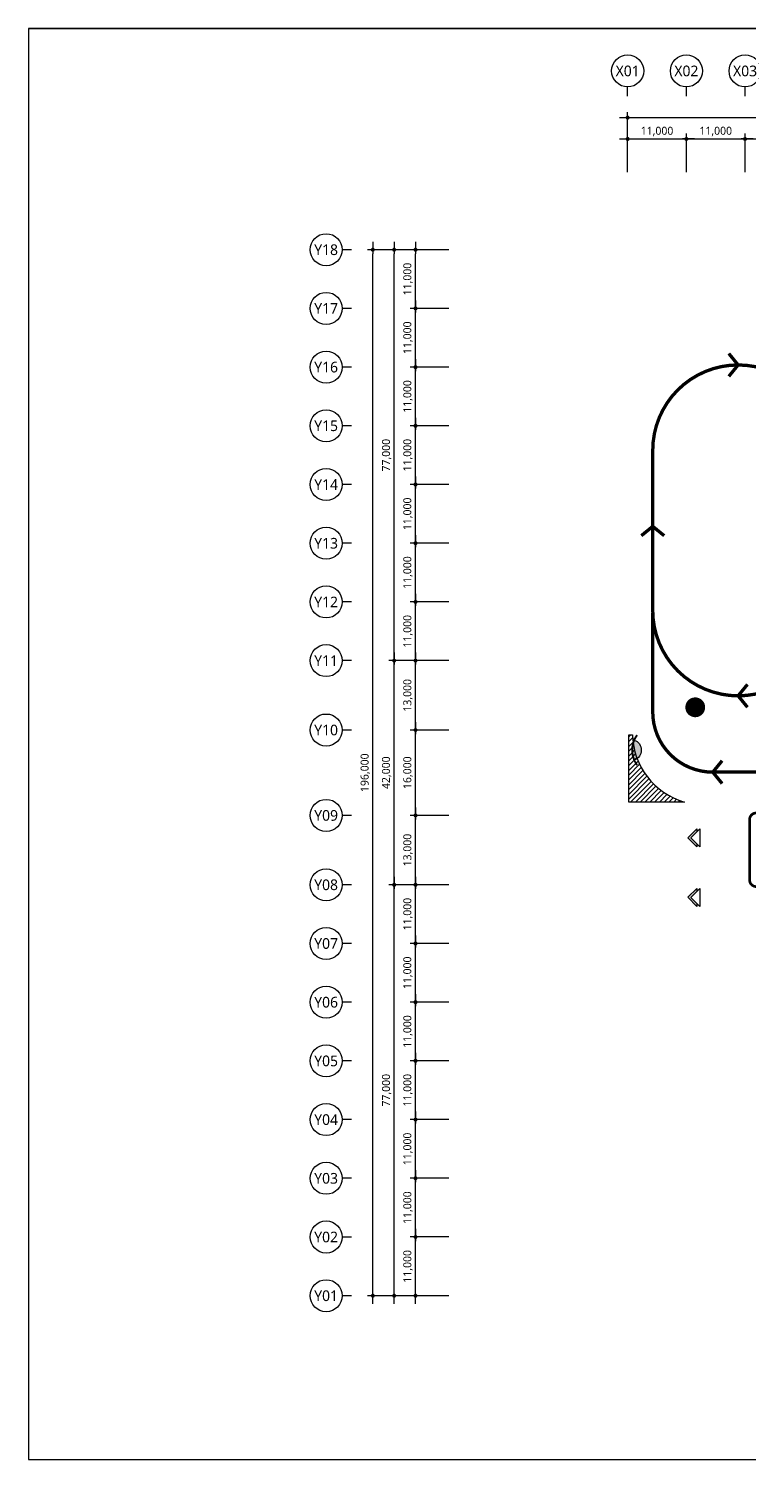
# Model space of a CAD drawing. Header units: millimetres. Extents: x 2220375 to 3855375, y 1113573 to 1649930.
# Drawn here: x 3060375 to 3195425, y 1381830 to 1649930 of the extents above; entities that cross this region are included whole.
import ezdxf
from ezdxf.enums import TextEntityAlignment as Align

# ---------------------------------------------------------------- set-up
doc = ezdxf.new("R2010")
doc.units = ezdxf.units.MM
doc.header["$LTSCALE"] = 10
doc.header["$PDSIZE"] = -10
doc.linetypes.add('HID', pattern=[2, 1.1, -0.9])
doc.linetypes.add('HIDDEN', pattern=[0.375, 0.25, -0.125])
doc.layers.get('0').update_dxf_attribs({"linetype": 'CONTINUOUS'})
doc.layers.get('Defpoints').update_dxf_attribs({"color": 153, "linetype": 'CONTINUOUS'})
for name, color, linetype in [('0-곡선도류화', 30, 'CONTINUOUS'), ('0-반사경', 3, 'CONTINUOUS'), ('0_차량경고등', 6, 'CONTINUOUS'), ('xref-plan(주동코아 및 부대시설)$0$A-ANNO-ENT', 10, 'CONTINUOUS')]:
    doc.layers.add(name, color=color, linetype=linetype)
for name, color, linetype, lineweight in [('0-주차구획', 7, 'CONTINUOUS', 25), ('A-AXIS-BUBL', 7, 'CONTINUOUS', 25), ('A-DEGN-LINE', 4, 'CONTINUOUS', 25), ('A-DIMS', 7, 'CONTINUOUS', 25), ('A-XXXX-TXT2', 3, 'CONTINUOUS', 25)]:
    doc.layers.add(name, color=color, linetype=linetype, lineweight=lineweight)
doc.styles.add('HY울릉도L', font='')
doc.styles.add('맑은고딕', font='malgun.ttf')
doc.styles.get('HY울릉도L').set_extended_font_data('HYwulM')
doc.dimstyles.new('CDIM', dxfattribs={"dimtxt": 3, "dimasz": 1.5, "dimexe": 2, "dimexo": 1, "dimgap": 1, "dimtad": 1, "dimdec": 0, "dimrnd": 0.5, "dimzin": 0, "dimdsep": 32, "dimlunit": 6, "dimtxsty": 'HY울릉도L', "dimblk1": '_CIDOT', "dimblk2": '_CIDOT', "dimsah": 1, "dimcen": 5.5, "dimclrd": 2, "dimclre": 2, "dimclrt": 7, "dimadec": 0, "dimazin": 0, "dimtfac": 1, "dimtdec": 0, "dimtix": 1, "dimtmove": 2, "dimatfit": 1, "dimldrblk": '_CIDOT', "dimfxl": 1, "dimtolj": 1, "dimtzin": 0, "dimlwd": -1, "dimarcsym": 0})

# ---------------------------------------------------------------- blocks, each defined once
blk = doc.blocks.new('_CIDOT')
at = {"color": 0, "linetype": 'ByBlock'}
blk.add_line((2, 0), (-1, 0), dxfattribs=at)
at = {"color": 0, "linetype": 'ByBlock', "const_width": 0.5}
blk.add_lwpolyline([(-0.25, 0, 1), (0.25, 0, 1)], format="xyb", close=True, dxfattribs=at)
blk = doc.blocks.new('*D7')
at = {"layer": 'A-DIMS', "lineweight": -2, "transparency": 16777216}
for p, q in [((93193, 67121), (85943, 67121)), ((93193, 56121), (85943, 56121))]:
    blk.add_line(p, q, dxfattribs=at)
at = {"layer": 'A-DIMS', "transparency": 16777216}
blk.add_line((86943, 56871), (86943, 66371), dxfattribs=at)
at = {"layer": 'Defpoints', "color": 0, "transparency": 16777216}
for p in [(86943, 67121), (93693, 67121), (93693, 56121)]:
    blk.add_point(p, dxfattribs=at)
at = {"layer": 'A-DIMS', "transparency": 16777216, "xscale": 750, "yscale": 750, "zscale": 750}
for p, rotation in [((86943, 67121), 90), ((86943, 56121), 270)]:
    blk.add_blockref('_CIDOT', p, dxfattribs=dict(at, rotation=rotation))
at = {"layer": 'A-DIMS', "color": 3, "transparency": 16777216, "insert": (85538, 61621), "char_height": 1500, "attachment_point": 5, "rotation": 90, "style": '맑은고딕'}
blk.add_mtext('\\A1;11,000', dxfattribs=at)
blk = doc.blocks.new('*D8')
at = {"layer": 'A-DIMS', "lineweight": -2, "transparency": 16777216}
for p, q in [((93193, 78121), (85943, 78121)), ((93193, 67121), (85943, 67121))]:
    blk.add_line(p, q, dxfattribs=at)
at = {"layer": 'A-DIMS', "transparency": 16777216}
blk.add_line((86943, 67871), (86943, 77371), dxfattribs=at)
at = {"layer": 'Defpoints', "color": 0, "transparency": 16777216}
for p in [(86943, 78121), (93693, 78121), (93693, 67121)]:
    blk.add_point(p, dxfattribs=at)
at = {"layer": 'A-DIMS', "transparency": 16777216, "xscale": 750, "yscale": 750, "zscale": 750}
for p, rotation in [((86943, 78121), 90), ((86943, 67121), 270)]:
    blk.add_blockref('_CIDOT', p, dxfattribs=dict(at, rotation=rotation))
at = {"layer": 'A-DIMS', "color": 3, "transparency": 16777216, "insert": (85538, 72621), "char_height": 1500, "attachment_point": 5, "rotation": 90, "style": '맑은고딕'}
blk.add_mtext('\\A1;11,000', dxfattribs=at)
blk = doc.blocks.new('*D9')
at = {"layer": 'A-DIMS', "lineweight": -2, "transparency": 16777216}
for p, q in [((93193, 89121), (85943, 89121)), ((93193, 78121), (85943, 78121))]:
    blk.add_line(p, q, dxfattribs=at)
at = {"layer": 'A-DIMS', "transparency": 16777216}
blk.add_line((86943, 78871), (86943, 88371), dxfattribs=at)
at = {"layer": 'Defpoints', "color": 0, "transparency": 16777216}
for p in [(86943, 89121), (93693, 89121), (93693, 78121)]:
    blk.add_point(p, dxfattribs=at)
at = {"layer": 'A-DIMS', "transparency": 16777216, "xscale": 750, "yscale": 750, "zscale": 750}
for p, rotation in [((86943, 89121), 90), ((86943, 78121), 270)]:
    blk.add_blockref('_CIDOT', p, dxfattribs=dict(at, rotation=rotation))
at = {"layer": 'A-DIMS', "color": 3, "transparency": 16777216, "insert": (85538, 83621), "char_height": 1500, "attachment_point": 5, "rotation": 90, "style": '맑은고딕'}
blk.add_mtext('\\A1;11,000', dxfattribs=at)
blk = doc.blocks.new('*D10')
at = {"layer": 'A-DIMS', "lineweight": -2, "transparency": 16777216}
for p, q in [((93193, 100121), (85943, 100121)), ((93193, 89121), (85943, 89121))]:
    blk.add_line(p, q, dxfattribs=at)
at = {"layer": 'A-DIMS', "transparency": 16777216}
blk.add_line((86943, 89871), (86943, 99371), dxfattribs=at)
at = {"layer": 'Defpoints', "color": 0, "transparency": 16777216}
for p in [(86943, 100121), (93693, 100121), (93693, 89121)]:
    blk.add_point(p, dxfattribs=at)
at = {"layer": 'A-DIMS', "transparency": 16777216, "xscale": 750, "yscale": 750, "zscale": 750}
for p, rotation in [((86943, 100121), 90), ((86943, 89121), 270)]:
    blk.add_blockref('_CIDOT', p, dxfattribs=dict(at, rotation=rotation))
at = {"layer": 'A-DIMS', "color": 3, "transparency": 16777216, "insert": (85538, 94621), "char_height": 1500, "attachment_point": 5, "rotation": 90, "style": '맑은고딕'}
blk.add_mtext('\\A1;11,000', dxfattribs=at)
blk = doc.blocks.new('*D11')
at = {"layer": 'A-DIMS', "lineweight": -2, "transparency": 16777216}
for p, q in [((93193, 111121), (85943, 111121)), ((93193, 100121), (85943, 100121))]:
    blk.add_line(p, q, dxfattribs=at)
at = {"layer": 'A-DIMS', "transparency": 16777216}
blk.add_line((86943, 100871), (86943, 110371), dxfattribs=at)
at = {"layer": 'Defpoints', "color": 0, "transparency": 16777216}
for p in [(86943, 111121), (93693, 111121), (93693, 100121)]:
    blk.add_point(p, dxfattribs=at)
at = {"layer": 'A-DIMS', "transparency": 16777216, "xscale": 750, "yscale": 750, "zscale": 750}
for p, rotation in [((86943, 111121), 90), ((86943, 100121), 270)]:
    blk.add_blockref('_CIDOT', p, dxfattribs=dict(at, rotation=rotation))
at = {"layer": 'A-DIMS', "color": 3, "transparency": 16777216, "insert": (85538, 105621), "char_height": 1500, "attachment_point": 5, "rotation": 90, "style": '맑은고딕'}
blk.add_mtext('\\A1;11,000', dxfattribs=at)
blk = doc.blocks.new('*D12')
at = {"layer": 'A-DIMS', "lineweight": -2, "transparency": 16777216}
for p, q in [((93193, 122121), (85943, 122121)), ((93193, 111121), (85943, 111121))]:
    blk.add_line(p, q, dxfattribs=at)
at = {"layer": 'A-DIMS', "transparency": 16777216}
blk.add_line((86943, 111871), (86943, 121371), dxfattribs=at)
at = {"layer": 'Defpoints', "color": 0, "transparency": 16777216}
for p in [(86943, 122121), (93693, 122121), (93693, 111121)]:
    blk.add_point(p, dxfattribs=at)
at = {"layer": 'A-DIMS', "transparency": 16777216, "xscale": 750, "yscale": 750, "zscale": 750}
for p, rotation in [((86943, 122121), 90), ((86943, 111121), 270)]:
    blk.add_blockref('_CIDOT', p, dxfattribs=dict(at, rotation=rotation))
at = {"layer": 'A-DIMS', "color": 3, "transparency": 16777216, "insert": (85538, 116621), "char_height": 1500, "attachment_point": 5, "rotation": 90, "style": '맑은고딕'}
blk.add_mtext('\\A1;11,000', dxfattribs=at)
blk = doc.blocks.new('*D13')
at = {"layer": 'A-DIMS', "lineweight": -2, "transparency": 16777216}
for p, q in [((93193, 135121), (85943, 135121)), ((93193, 122121), (85943, 122121))]:
    blk.add_line(p, q, dxfattribs=at)
at = {"layer": 'A-DIMS', "transparency": 16777216}
blk.add_line((86943, 122871), (86943, 134371), dxfattribs=at)
at = {"layer": 'Defpoints', "color": 0, "transparency": 16777216}
for p in [(86943, 135121), (93693, 135121), (93693, 122121)]:
    blk.add_point(p, dxfattribs=at)
at = {"layer": 'A-DIMS', "transparency": 16777216, "xscale": 750, "yscale": 750, "zscale": 750}
for p, rotation in [((86943, 135121), 90), ((86943, 122121), 270)]:
    blk.add_blockref('_CIDOT', p, dxfattribs=dict(at, rotation=rotation))
at = {"layer": 'A-DIMS', "color": 3, "transparency": 16777216, "insert": (85538, 128621), "char_height": 1500, "attachment_point": 5, "rotation": 90, "style": '맑은고딕'}
blk.add_mtext('\\A1;13,000', dxfattribs=at)
blk = doc.blocks.new('*D14')
at = {"layer": 'A-DIMS', "lineweight": -2, "transparency": 16777216}
for p, q in [((93193, 151121), (85943, 151121)), ((93193, 135121), (85943, 135121))]:
    blk.add_line(p, q, dxfattribs=at)
at = {"layer": 'A-DIMS', "transparency": 16777216}
blk.add_line((86943, 135871), (86943, 150371), dxfattribs=at)
at = {"layer": 'Defpoints', "color": 0, "transparency": 16777216}
for p in [(86943, 151121), (93693, 151121), (93693, 135121)]:
    blk.add_point(p, dxfattribs=at)
at = {"layer": 'A-DIMS', "transparency": 16777216, "xscale": 750, "yscale": 750, "zscale": 750}
for p, rotation in [((86943, 151121), 90), ((86943, 135121), 270)]:
    blk.add_blockref('_CIDOT', p, dxfattribs=dict(at, rotation=rotation))
at = {"layer": 'A-DIMS', "color": 3, "transparency": 16777216, "insert": (85538, 143121), "char_height": 1500, "attachment_point": 5, "rotation": 90, "style": '맑은고딕'}
blk.add_mtext('\\A1;16,000', dxfattribs=at)
blk = doc.blocks.new('*D15')
at = {"layer": 'A-DIMS', "lineweight": -2, "transparency": 16777216}
for p, q in [((93193, 164121), (85943, 164121)), ((93193, 151121), (85943, 151121))]:
    blk.add_line(p, q, dxfattribs=at)
at = {"layer": 'A-DIMS', "transparency": 16777216}
blk.add_line((86943, 151871), (86943, 163371), dxfattribs=at)
at = {"layer": 'Defpoints', "color": 0, "transparency": 16777216}
for p in [(86943, 164121), (93693, 164121), (93693, 151121)]:
    blk.add_point(p, dxfattribs=at)
at = {"layer": 'A-DIMS', "transparency": 16777216, "xscale": 750, "yscale": 750, "zscale": 750}
for p, rotation in [((86943, 164121), 90), ((86943, 151121), 270)]:
    blk.add_blockref('_CIDOT', p, dxfattribs=dict(at, rotation=rotation))
at = {"layer": 'A-DIMS', "color": 3, "transparency": 16777216, "insert": (85538, 157621), "char_height": 1500, "attachment_point": 5, "rotation": 90, "style": '맑은고딕'}
blk.add_mtext('\\A1;13,000', dxfattribs=at)
blk = doc.blocks.new('*D16')
at = {"layer": 'A-DIMS', "lineweight": -2, "transparency": 16777216}
for p, q in [((93193, 175121), (85943, 175121)), ((93193, 164121), (85943, 164121))]:
    blk.add_line(p, q, dxfattribs=at)
at = {"layer": 'A-DIMS', "transparency": 16777216}
blk.add_line((86943, 164871), (86943, 174371), dxfattribs=at)
at = {"layer": 'Defpoints', "color": 0, "transparency": 16777216}
for p in [(86943, 175121), (93693, 175121), (93693, 164121)]:
    blk.add_point(p, dxfattribs=at)
at = {"layer": 'A-DIMS', "transparency": 16777216, "xscale": 750, "yscale": 750, "zscale": 750}
for p, rotation in [((86943, 175121), 90), ((86943, 164121), 270)]:
    blk.add_blockref('_CIDOT', p, dxfattribs=dict(at, rotation=rotation))
at = {"layer": 'A-DIMS', "color": 3, "transparency": 16777216, "insert": (85538, 169621), "char_height": 1500, "attachment_point": 5, "rotation": 90, "style": '맑은고딕'}
blk.add_mtext('\\A1;11,000', dxfattribs=at)
blk = doc.blocks.new('*D17')
at = {"layer": 'A-DIMS', "lineweight": -2, "transparency": 16777216}
for p, q in [((93193, 186121), (85943, 186121)), ((93193, 175121), (85943, 175121))]:
    blk.add_line(p, q, dxfattribs=at)
at = {"layer": 'A-DIMS', "transparency": 16777216}
blk.add_line((86943, 175871), (86943, 185371), dxfattribs=at)
at = {"layer": 'Defpoints', "color": 0, "transparency": 16777216}
for p in [(86943, 186121), (93693, 186121), (93693, 175121)]:
    blk.add_point(p, dxfattribs=at)
at = {"layer": 'A-DIMS', "transparency": 16777216, "xscale": 750, "yscale": 750, "zscale": 750}
for p, rotation in [((86943, 186121), 90), ((86943, 175121), 270)]:
    blk.add_blockref('_CIDOT', p, dxfattribs=dict(at, rotation=rotation))
at = {"layer": 'A-DIMS', "color": 3, "transparency": 16777216, "insert": (85538, 180621), "char_height": 1500, "attachment_point": 5, "rotation": 90, "style": '맑은고딕'}
blk.add_mtext('\\A1;11,000', dxfattribs=at)
blk = doc.blocks.new('*D18')
at = {"layer": 'A-DIMS', "lineweight": -2, "transparency": 16777216}
for p, q in [((93193, 197121), (85943, 197121)), ((93193, 186121), (85943, 186121))]:
    blk.add_line(p, q, dxfattribs=at)
at = {"layer": 'A-DIMS', "transparency": 16777216}
blk.add_line((86943, 186871), (86943, 196371), dxfattribs=at)
at = {"layer": 'Defpoints', "color": 0, "transparency": 16777216}
for p in [(86943, 197121), (93693, 197121), (93693, 186121)]:
    blk.add_point(p, dxfattribs=at)
at = {"layer": 'A-DIMS', "transparency": 16777216, "xscale": 750, "yscale": 750, "zscale": 750}
for p, rotation in [((86943, 197121), 90), ((86943, 186121), 270)]:
    blk.add_blockref('_CIDOT', p, dxfattribs=dict(at, rotation=rotation))
at = {"layer": 'A-DIMS', "color": 3, "transparency": 16777216, "insert": (85538, 191621), "char_height": 1500, "attachment_point": 5, "rotation": 90, "style": '맑은고딕'}
blk.add_mtext('\\A1;11,000', dxfattribs=at)
blk = doc.blocks.new('*D19')
at = {"layer": 'A-DIMS', "lineweight": -2, "transparency": 16777216}
for p, q in [((93193, 208121), (85943, 208121)), ((93193, 197121), (85943, 197121))]:
    blk.add_line(p, q, dxfattribs=at)
at = {"layer": 'A-DIMS', "transparency": 16777216}
blk.add_line((86943, 197871), (86943, 207371), dxfattribs=at)
at = {"layer": 'Defpoints', "color": 0, "transparency": 16777216}
for p in [(86943, 208121), (93693, 208121), (93693, 197121)]:
    blk.add_point(p, dxfattribs=at)
at = {"layer": 'A-DIMS', "transparency": 16777216, "xscale": 750, "yscale": 750, "zscale": 750}
for p, rotation in [((86943, 208121), 90), ((86943, 197121), 270)]:
    blk.add_blockref('_CIDOT', p, dxfattribs=dict(at, rotation=rotation))
at = {"layer": 'A-DIMS', "color": 3, "transparency": 16777216, "insert": (85538, 202621), "char_height": 1500, "attachment_point": 5, "rotation": 90, "style": '맑은고딕'}
blk.add_mtext('\\A1;11,000', dxfattribs=at)
blk = doc.blocks.new('*D20')
at = {"layer": 'A-DIMS', "lineweight": -2, "transparency": 16777216}
for p, q in [((93193, 219121), (85943, 219121)), ((93193, 208121), (85943, 208121))]:
    blk.add_line(p, q, dxfattribs=at)
at = {"layer": 'A-DIMS', "transparency": 16777216}
blk.add_line((86943, 208871), (86943, 218371), dxfattribs=at)
at = {"layer": 'Defpoints', "color": 0, "transparency": 16777216}
for p in [(86943, 219121), (93693, 219121), (93693, 208121)]:
    blk.add_point(p, dxfattribs=at)
at = {"layer": 'A-DIMS', "transparency": 16777216, "xscale": 750, "yscale": 750, "zscale": 750}
for p, rotation in [((86943, 219121), 90), ((86943, 208121), 270)]:
    blk.add_blockref('_CIDOT', p, dxfattribs=dict(at, rotation=rotation))
at = {"layer": 'A-DIMS', "color": 3, "transparency": 16777216, "insert": (85538, 213621), "char_height": 1500, "attachment_point": 5, "rotation": 90, "style": '맑은고딕'}
blk.add_mtext('\\A1;11,000', dxfattribs=at)
blk = doc.blocks.new('*D21')
at = {"layer": 'A-DIMS', "lineweight": -2, "transparency": 16777216}
for p, q in [((93193, 230121), (85943, 230121)), ((93193, 219121), (85943, 219121))]:
    blk.add_line(p, q, dxfattribs=at)
at = {"layer": 'A-DIMS', "transparency": 16777216}
blk.add_line((86943, 219871), (86943, 229371), dxfattribs=at)
at = {"layer": 'Defpoints', "color": 0, "transparency": 16777216}
for p in [(86943, 230121), (93693, 230121), (93693, 219121)]:
    blk.add_point(p, dxfattribs=at)
at = {"layer": 'A-DIMS', "transparency": 16777216, "xscale": 750, "yscale": 750, "zscale": 750}
for p, rotation in [((86943, 230121), 90), ((86943, 219121), 270)]:
    blk.add_blockref('_CIDOT', p, dxfattribs=dict(at, rotation=rotation))
at = {"layer": 'A-DIMS', "color": 3, "transparency": 16777216, "insert": (85538, 224621), "char_height": 1500, "attachment_point": 5, "rotation": 90, "style": '맑은고딕'}
blk.add_mtext('\\A1;11,000', dxfattribs=at)
blk = doc.blocks.new('*D22')
at = {"layer": 'A-DIMS', "lineweight": -2, "transparency": 16777216}
for p, q in [((93193, 241121), (85943, 241121)), ((93193, 230121), (85943, 230121))]:
    blk.add_line(p, q, dxfattribs=at)
at = {"layer": 'A-DIMS', "transparency": 16777216}
blk.add_line((86943, 230871), (86943, 240371), dxfattribs=at)
at = {"layer": 'Defpoints', "color": 0, "transparency": 16777216}
for p in [(86943, 241121), (93693, 241121), (93693, 230121)]:
    blk.add_point(p, dxfattribs=at)
at = {"layer": 'A-DIMS', "transparency": 16777216, "xscale": 750, "yscale": 750, "zscale": 750}
for p, rotation in [((86943, 241121), 90), ((86943, 230121), 270)]:
    blk.add_blockref('_CIDOT', p, dxfattribs=dict(at, rotation=rotation))
at = {"layer": 'A-DIMS', "color": 3, "transparency": 16777216, "insert": (85538, 235621), "char_height": 1500, "attachment_point": 5, "rotation": 90, "style": '맑은고딕'}
blk.add_mtext('\\A1;11,000', dxfattribs=at)
blk = doc.blocks.new('*D23')
at = {"layer": 'A-DIMS', "lineweight": -2, "transparency": 16777216}
for p, q in [((93193, 122121), (81943, 122121)), ((93193, 45121), (81943, 45121))]:
    blk.add_line(p, q, dxfattribs=at)
at = {"layer": 'A-DIMS', "transparency": 16777216}
blk.add_line((82943, 45871), (82943, 121371), dxfattribs=at)
at = {"layer": 'Defpoints', "color": 0, "transparency": 16777216}
for p in [(82943, 122121), (93693, 122121), (93693, 45121)]:
    blk.add_point(p, dxfattribs=at)
at = {"layer": 'A-DIMS', "transparency": 16777216, "xscale": 750, "yscale": 750, "zscale": 750}
for p, rotation in [((82943, 122121), 90), ((82943, 45121), 270)]:
    blk.add_blockref('_CIDOT', p, dxfattribs=dict(at, rotation=rotation))
at = {"layer": 'A-DIMS', "color": 3, "transparency": 16777216, "insert": (81542, 83621), "char_height": 1500, "attachment_point": 5, "rotation": 90, "style": '맑은고딕'}
blk.add_mtext('\\A1;77,000', dxfattribs=at)
blk = doc.blocks.new('*D24')
at = {"layer": 'A-DIMS', "lineweight": -2, "transparency": 16777216}
for p, q in [((93193, 241121), (77943, 241121)), ((93193, 45121), (77943, 45121))]:
    blk.add_line(p, q, dxfattribs=at)
at = {"layer": 'A-DIMS', "transparency": 16777216}
blk.add_line((78943, 45871), (78943, 240371), dxfattribs=at)
at = {"layer": 'Defpoints', "color": 0, "transparency": 16777216}
for p in [(78943, 241121), (93693, 241121), (93693, 45121)]:
    blk.add_point(p, dxfattribs=at)
at = {"layer": 'A-DIMS', "transparency": 16777216, "xscale": 750, "yscale": 750, "zscale": 750}
for p, rotation in [((78943, 241121), 90), ((78943, 45121), 270)]:
    blk.add_blockref('_CIDOT', p, dxfattribs=dict(at, rotation=rotation))
at = {"layer": 'A-DIMS', "color": 3, "transparency": 16777216, "insert": (77538, 143121), "char_height": 1500, "attachment_point": 5, "rotation": 90, "style": '맑은고딕'}
blk.add_mtext('\\A1;196,000', dxfattribs=at)
blk = doc.blocks.new('*D25')
at = {"layer": 'A-DIMS', "lineweight": -2, "transparency": 16777216}
for p, q in [((93193, 56121), (85943, 56121)), ((93193, 45121), (85943, 45121))]:
    blk.add_line(p, q, dxfattribs=at)
at = {"layer": 'A-DIMS', "transparency": 16777216}
blk.add_line((86943, 45871), (86943, 55371), dxfattribs=at)
at = {"layer": 'Defpoints', "color": 0, "transparency": 16777216}
for p in [(86943, 56121), (93693, 56121), (93693, 45121)]:
    blk.add_point(p, dxfattribs=at)
at = {"layer": 'A-DIMS', "transparency": 16777216, "xscale": 750, "yscale": 750, "zscale": 750}
for p, rotation in [((86943, 56121), 90), ((86943, 45121), 270)]:
    blk.add_blockref('_CIDOT', p, dxfattribs=dict(at, rotation=rotation))
at = {"layer": 'A-DIMS', "color": 3, "transparency": 16777216, "insert": (85538, 50621), "char_height": 1500, "attachment_point": 5, "rotation": 90, "style": '맑은고딕'}
blk.add_mtext('\\A1;11,000', dxfattribs=at)
blk = doc.blocks.new('*D26')
at = {"layer": 'A-DIMS', "lineweight": -2, "transparency": 16777216}
for p, q in [((93193, 164121), (81943, 164121)), ((93193, 122121), (81943, 122121))]:
    blk.add_line(p, q, dxfattribs=at)
at = {"layer": 'A-DIMS', "transparency": 16777216}
blk.add_line((82943, 122871), (82943, 163371), dxfattribs=at)
at = {"layer": 'Defpoints', "color": 0, "transparency": 16777216}
for p in [(82943, 164121), (93693, 164121), (93693, 122121)]:
    blk.add_point(p, dxfattribs=at)
at = {"layer": 'A-DIMS', "transparency": 16777216, "xscale": 750, "yscale": 750, "zscale": 750}
for p, rotation in [((82943, 164121), 90), ((82943, 122121), 270)]:
    blk.add_blockref('_CIDOT', p, dxfattribs=dict(at, rotation=rotation))
at = {"layer": 'A-DIMS', "color": 3, "transparency": 16777216, "insert": (81542, 143121), "char_height": 1500, "attachment_point": 5, "rotation": 90, "style": '맑은고딕'}
blk.add_mtext('\\A1;42,000', dxfattribs=at)
blk = doc.blocks.new('*D27')
at = {"layer": 'A-DIMS', "lineweight": -2, "transparency": 16777216}
for p, q in [((93193, 241121), (81943, 241121)), ((93193, 164121), (81943, 164121))]:
    blk.add_line(p, q, dxfattribs=at)
at = {"layer": 'A-DIMS', "transparency": 16777216}
blk.add_line((82943, 164871), (82943, 240371), dxfattribs=at)
at = {"layer": 'Defpoints', "color": 0, "transparency": 16777216}
for p in [(82943, 241121), (93693, 241121), (93693, 164121)]:
    blk.add_point(p, dxfattribs=at)
at = {"layer": 'A-DIMS', "transparency": 16777216, "xscale": 750, "yscale": 750, "zscale": 750}
for p, rotation in [((82943, 241121), 90), ((82943, 164121), 270)]:
    blk.add_blockref('_CIDOT', p, dxfattribs=dict(at, rotation=rotation))
at = {"layer": 'A-DIMS', "color": 3, "transparency": 16777216, "insert": (81542, 202621), "char_height": 1500, "attachment_point": 5, "rotation": 90, "style": '맑은고딕'}
blk.add_mtext('\\A1;77,000', dxfattribs=at)
blk = doc.blocks.new('*D28')
at = {"layer": 'A-DIMS', "lineweight": -2, "transparency": 16777216}
for p, q in [((148693, 255621), (148693, 262871)), ((159693, 255621), (159693, 262871))]:
    blk.add_line(p, q, dxfattribs=at)
at = {"layer": 'A-DIMS', "transparency": 16777216}
blk.add_line((149443, 261871), (158943, 261871), dxfattribs=at)
at = {"layer": 'Defpoints', "color": 0, "transparency": 16777216}
for p in [(159693, 261871), (148693, 255121), (159693, 255121)]:
    blk.add_point(p, dxfattribs=at)
at = {"layer": 'A-DIMS', "transparency": 16777216, "xscale": 750, "yscale": 750, "zscale": 750, "rotation": 180}
blk.add_blockref('_CIDOT', (148693, 261871), dxfattribs=at)
at = {"layer": 'A-DIMS', "transparency": 16777216, "xscale": 750, "yscale": 750, "zscale": 750}
blk.add_blockref('_CIDOT', (159693, 261871), dxfattribs=at)
at = {"layer": 'A-DIMS', "color": 3, "transparency": 16777216, "insert": (154193, 263275), "char_height": 1500, "attachment_point": 5, "style": '맑은고딕'}
blk.add_mtext('\\A1;11,000', dxfattribs=at)
blk = doc.blocks.new('*D41')
at = {"layer": 'A-DIMS', "lineweight": -2, "transparency": 16777216}
for p, q in [((126693, 255621), (126693, 266871)), ((302693, 255621), (302693, 266871))]:
    blk.add_line(p, q, dxfattribs=at)
at = {"layer": 'A-DIMS', "transparency": 16777216}
blk.add_line((127443, 265871), (301943, 265871), dxfattribs=at)
at = {"layer": 'Defpoints', "color": 0, "transparency": 16777216}
for p in [(302693, 265871), (126693, 255121), (302693, 255121)]:
    blk.add_point(p, dxfattribs=at)
at = {"layer": 'A-DIMS', "transparency": 16777216, "xscale": 750, "yscale": 750, "zscale": 750, "rotation": 180}
blk.add_blockref('_CIDOT', (126693, 265871), dxfattribs=at)
at = {"layer": 'A-DIMS', "transparency": 16777216, "xscale": 750, "yscale": 750, "zscale": 750}
blk.add_blockref('_CIDOT', (302693, 265871), dxfattribs=at)
at = {"layer": 'A-DIMS', "color": 3, "transparency": 16777216, "insert": (214693, 267275), "char_height": 1500, "attachment_point": 5, "style": '맑은고딕'}
blk.add_mtext('\\A1;176,000', dxfattribs=at)
blk = doc.blocks.new('*D43')
at = {"layer": 'A-DIMS', "lineweight": -2, "transparency": 16777216}
for p, q in [((126693, 255621), (126693, 262871)), ((137693, 255621), (137693, 262871))]:
    blk.add_line(p, q, dxfattribs=at)
at = {"layer": 'A-DIMS', "transparency": 16777216}
blk.add_line((127443, 261871), (136943, 261871), dxfattribs=at)
at = {"layer": 'Defpoints', "color": 0, "transparency": 16777216}
for p in [(137693, 261871), (126693, 255121), (137693, 255121)]:
    blk.add_point(p, dxfattribs=at)
at = {"layer": 'A-DIMS', "transparency": 16777216, "xscale": 750, "yscale": 750, "zscale": 750, "rotation": 180}
blk.add_blockref('_CIDOT', (126693, 261871), dxfattribs=at)
at = {"layer": 'A-DIMS', "transparency": 16777216, "xscale": 750, "yscale": 750, "zscale": 750}
blk.add_blockref('_CIDOT', (137693, 261871), dxfattribs=at)
at = {"layer": 'A-DIMS', "color": 3, "transparency": 16777216, "insert": (132193, 263275), "char_height": 1500, "attachment_point": 5, "style": '맑은고딕'}
blk.add_mtext('\\A1;11,000', dxfattribs=at)
blk = doc.blocks.new('*D44')
at = {"layer": 'A-DIMS', "lineweight": -2, "transparency": 16777216}
for p, q in [((137693, 255621), (137693, 262871)), ((148693, 255621), (148693, 262871))]:
    blk.add_line(p, q, dxfattribs=at)
at = {"layer": 'A-DIMS', "transparency": 16777216}
blk.add_line((138443, 261871), (147943, 261871), dxfattribs=at)
at = {"layer": 'Defpoints', "color": 0, "transparency": 16777216}
for p in [(148693, 261871), (137693, 255121), (148693, 255121)]:
    blk.add_point(p, dxfattribs=at)
at = {"layer": 'A-DIMS', "transparency": 16777216, "xscale": 750, "yscale": 750, "zscale": 750, "rotation": 180}
blk.add_blockref('_CIDOT', (137693, 261871), dxfattribs=at)
at = {"layer": 'A-DIMS', "transparency": 16777216, "xscale": 750, "yscale": 750, "zscale": 750}
blk.add_blockref('_CIDOT', (148693, 261871), dxfattribs=at)
at = {"layer": 'A-DIMS', "color": 3, "transparency": 16777216, "insert": (143193, 263275), "char_height": 1500, "attachment_point": 5, "style": '맑은고딕'}
blk.add_mtext('\\A1;11,000', dxfattribs=at)
blk = doc.blocks.new('A$C1EDD7551')
at = {"layer": 'xref-plan(주동코아 및 부대시설)$0$A-ANNO-ENT'}
blk.add_hatch(color=256, dxfattribs=at).paths.add_polyline_path([(177, 884), (0, 1061), (0, 0), (1061, 0), (884, 177), (177, 177)])
blk.add_lwpolyline([(177, 1237), (1237, 177), (177, 177)], close=True, dxfattribs=at)
blk.add_lwpolyline([(884, 177), (1061, 0), (0, 0), (0, 1061), (177, 884)], dxfattribs=at)
blk = doc.blocks.new('20181222.162417')
at = {"layer": '0_차량경고등', "const_width": 2121}
blk.add_lwpolyline([(0, -1060, 1), (0, 1060, 1)], format="xyb", close=True, dxfattribs=at)
blk = doc.blocks.new('반사경~')
at = {"layer": '0-반사경'}
blk.add_hatch(color=256, dxfattribs=at).paths.add_polyline_path([(4032, -458, 0.6988236), (797, -458, 0.2071045)])
at = {"layer": '0-반사경', "const_width": 309}
blk.add_lwpolyline([(0, 0, 0.328493), (4829, 0)], format="xyb", dxfattribs=at)
at = {"layer": '0-반사경'}
blk.add_arc((2414, -1050), 1722, 20.10648, 159.89352, dxfattribs=at)
blk = doc.blocks.new('DIM(210222)')
for p, q in [((126693, 269870.6), (126693, 271620.6)), ((137693, 269870.6), (137693, 271620.6)), ((148693, 269870.6), (148693, 271620.6)), ((74943, 241120.6), (73193, 241120.6)), ((74943, 230120.6), (73193, 230120.6)), ((74943, 219120.6), (73193, 219120.6)), ((74943, 208120.6), (73193, 208120.6)), ((74943, 197120.6), (73193, 197120.6)), ((74943, 186120.6), (73193, 186120.6)), ((74943, 175120.6), (73193, 175120.6)), ((74943, 164120.6), (73193, 164120.6)), ((74943, 151120.6), (73193, 151120.6)), ((74943, 135120.6), (73193, 135120.6)), ((74943, 122120.6), (73193, 122120.6)), ((74943, 111120.6), (73193, 111120.6)), ((74943, 100120.6), (73193, 100120.6)), ((74943, 89120.6), (73193, 89120.6)), ((74943, 78120.6), (73193, 78120.6)), ((74943, 67120.6), (73193, 67120.6)), ((74943, 56120.6), (73193, 56120.6)), ((74943, 45120.6), (73193, 45120.6))]:
    blk.add_line(p, q)
at = {"layer": 'A-AXIS-BUBL', "ltscale": 0.2}
for centre in [(126693, 274620.6), (137693, 274620.6), (148693, 274620.6), (70193, 241120.6), (70193, 230120.6), (70193, 219120.6), (70193, 208120.6), (70193, 197120.6), (70193, 186120.6), (70193, 175120.6), (70193, 164120.6), (70193, 151120.6), (70193, 135120.6), (70193, 122120.6), (70193, 111120.6), (70193, 100120.6), (70193, 89120.6), (70193, 78120.6), (70193, 67120.6), (70193, 56120.6), (70193, 45120.6)]:
    blk.add_circle(centre, 3000, dxfattribs=at)
at = {"layer": 'A-XXXX-TXT2', "ltscale": 0.2, "style": '맑은고딕'}
for s, p in [('X01', (126693, 274620.6)), ('X02', (137693, 274620.6)), ('X03', (148693, 274620.6)), ('Y18', (70193, 241120.6)), ('Y17', (70193, 230120.6)), ('Y16', (70193, 219120.6)), ('Y15', (70193, 208120.6)), ('Y14', (70193, 197120.6)), ('Y13', (70193, 186120.6)), ('Y12', (70193, 175120.6)), ('Y11', (70193, 164120.6)), ('Y10', (70193, 151120.6)), ('Y09', (70193, 135120.6)), ('Y08', (70193, 122120.6)), ('Y07', (70193, 111120.6)), ('Y06', (70193, 100120.6)), ('Y05', (70193, 89120.6)), ('Y04', (70193, 78120.6)), ('Y03', (70193, 67120.6)), ('Y02', (70193, 56120.6)), ('Y01', (70193, 45120.6))]:
    blk.add_text(s, height=2000, dxfattribs=at).set_placement(p, align=Align.MIDDLE)
at = {"layer": 'A-DIMS'}
for p1, p2, distance, picture, middle in [((126693, 255120.6), (302693, 255120.6), 10750, '*D41', (214693, 267275.5)), ((126693, 255120.6), (137693, 255120.6), 6750, '*D43', (132193, 263275.5)), ((137693, 255120.6), (148693, 255120.6), 6750, '*D44', (143193, 263275.5)), ((148693, 255120.6), (159693, 255120.6), 6750, '*D28', (154193, 263275.5)), ((93693, 45120.6), (93693, 241120.6), 14750, '*D24', (77538.1, 143120.6)), ((93693, 164120.6), (93693, 241120.6), 10750, '*D27', (81542.2, 202620.6)), ((93693, 230120.6), (93693, 241120.6), 6750, '*D22', (85538.1, 235620.6)), ((93693, 219120.6), (93693, 230120.6), 6750, '*D21', (85538.1, 224620.6)), ((93693, 208120.6), (93693, 219120.6), 6750, '*D20', (85538.1, 213620.6)), ((93693, 197120.6), (93693, 208120.6), 6750, '*D19', (85538.1, 202620.6)), ((93693, 186120.6), (93693, 197120.6), 6750, '*D18', (85538.1, 191620.6)), ((93693, 175120.6), (93693, 186120.6), 6750, '*D17', (85538.1, 180620.6)), ((93693, 164120.6), (93693, 175120.6), 6750, '*D16', (85538.1, 169620.6)), ((93693, 122120.6), (93693, 164120.6), 10750, '*D26', (81542.2, 143120.6)), ((93693, 151120.6), (93693, 164120.6), 6750, '*D15', (85538.1, 157620.6)), ((93693, 135120.6), (93693, 151120.6), 6750, '*D14', (85538.1, 143120.6)), ((93693, 122120.6), (93693, 135120.6), 6750, '*D13', (85538.1, 128620.6)), ((93693, 45120.6), (93693, 122120.6), 10750, '*D23', (81542.2, 83620.6)), ((93693, 111120.6), (93693, 122120.6), 6750, '*D12', (85538.1, 116620.6)), ((93693, 100120.6), (93693, 111120.6), 6750, '*D11', (85538.1, 105620.6)), ((93693, 89120.6), (93693, 100120.6), 6750, '*D10', (85538.1, 94620.6)), ((93693, 78120.6), (93693, 89120.6), 6750, '*D9', (85538.1, 83620.6)), ((93693, 67120.6), (93693, 78120.6), 6750, '*D8', (85538.1, 72620.6)), ((93693, 56120.6), (93693, 67120.6), 6750, '*D7', (85538.1, 61620.6)), ((93693, 45120.6), (93693, 56120.6), 6750, '*D25', (85538.1, 50620.6))]:
    dim = blk.add_aligned_dim(p1=p1, p2=p2, distance=distance, dimstyle='CDIM', override={"dimscale": 500, "dimtxsty": '맑은고딕', "dimclrd": 256, "dimclre": 256, "dimclrt": 3}, dxfattribs=at)
    dim.commit()
    dim.dimension.update_dxf_attribs({"geometry": picture, "text_midpoint": middle})

msp = doc.modelspace()

# ---------------------------------------------------------------- hatches: boundary and pattern name
at = {"layer": '0-곡선도류화'}
h = msp.add_hatch(dxfattribs=at)
h.set_pattern_fill('ANSI31', color=256, scale=200)
h.set_pattern_definition([(45, (941523.6, 2494571.55), (-449.0128, 449.0128), [])])
edge = h.paths.add_edge_path()
edge.add_line((3183242.3, 1505000.2), (3172817.8, 1505000.2))
edge.add_line((3172817.8, 1505000.2), (3172817.8, 1517600.2))
edge.add_line((3172817.8, 1517600.2), (3173517.8, 1517600.2))
edge.add_arc((3186954.8, 1517918.1), 13440.8, 181.355099, 253.965758)

# ---------------------------------------------------------------- linework, layer by layer
for p, q in [((3060374.8, 1649929.6), (3779124.8, 1649929.6)), ((3060374.8, 1381829.6), (3779124.8, 1381829.6))]:
    msp.add_line(p, q)
msp.add_lwpolyline([(3183242.3, 1505000.2), (3172817.8, 1505000.2), (3172817.8, 1517600.2), (3173517.8, 1517600.2, 0.32786805), (3183242.3, 1505000.2)], format="xyb", dxfattribs=at)
at = {"layer": '0-주차구획', "linetype": 'HIDDEN', "ltscale": 800, "const_width": 500}
msp.add_lwpolyline([(3196717.8, 1502956), (3225517.8, 1502956, -0.41421356), (3226767.8, 1501706), (3226767.8, 1490406, -0.41421356), (3225517.8, 1489156), (3196717.8, 1489156, -0.41421356), (3195467.8, 1490406), (3195467.8, 1501706, -0.41421356)], format="xyb", close=True, dxfattribs=at)
at = {"layer": 'A-DEGN-LINE', "color": 4, "linetype": 'HID', "ltscale": 200, "const_width": 625}
msp.add_lwpolyline([(3209317.8, 1570906, 0.41421356), (3193317.8, 1586906, 0.41421356), (3177317.8, 1570906), (3177317.8, 1540906, 0.41421356), (3193317.8, 1524906, 0.41421356), (3209317.8, 1540906)], format="xyb", close=True, dxfattribs=at)
for points in [[(3191565.9, 1589048.9), (3193317.8, 1586906), (3191565.9, 1584763.2)], [(3195069.8, 1522763.2), (3193317.8, 1524906), (3195069.8, 1527048.9)], [(3190319.8, 1508463.2), (3188567.8, 1510606), (3190319.8, 1512748.9)]]:
    msp.add_lwpolyline(points, dxfattribs=at)
at = {"layer": 'A-DEGN-LINE', "color": 4, "const_width": 625}
msp.add_lwpolyline([(3175175, 1554908.1), (3177317.8, 1556660.1), (3179460.7, 1554908.1)], dxfattribs=at)
at = {"layer": 'A-DEGN-LINE', "color": 4, "linetype": 'HID', "ltscale": 200, "const_width": 625}
msp.add_lwpolyline([(3260617.8, 1510606), (3188567.8, 1510606, -0.41421356), (3177317.8, 1521856), (3177317.8, 1540406)], format="xyb", dxfattribs=at)
at = {"layer": 'Defpoints'}
msp.add_lwpolyline([(3419749.8, 1649929.6), (3060374.8, 1649929.6), (3060374.8, 1381829.6), (3285353, 1381829.6), (3285353, 1407493.2), (3419749.8, 1407493.2)], close=True, dxfattribs=at)

# ---------------------------------------------------------------- block references
msp.add_blockref('DIM(210222)', (3045924.8, 1367379.6))
at = {"layer": '0-반사경', "color": 0, "xscale": -1.166351280033113, "yscale": 1.166351280033113, "zscale": 1.166351280033113, "rotation": 269.9999999999998}
msp.add_blockref('반사경~', (3174389.5, 1511923), dxfattribs=at)
at = {"layer": '0_차량경고등', "xscale": 0.8750000012471518, "yscale": 0.8750000012471518, "zscale": 0.8750000012471518}
msp.add_blockref('20181222.162417', (3185281.3, 1522756.1), dxfattribs=at)
at = {"layer": 'xref-plan(주동코아 및 부대시설)$0$A-ANNO-ENT', "xscale": 2.246331026441421, "yscale": 2.246331026441421, "zscale": 2.246331026441421, "rotation": 314.3704918655702}
for p in [(3183903.5, 1498298.9), (3183903.5, 1487152.6)]:
    msp.add_blockref('A$C1EDD7551', p, dxfattribs=at)

doc.saveas('drawing.dxf')
